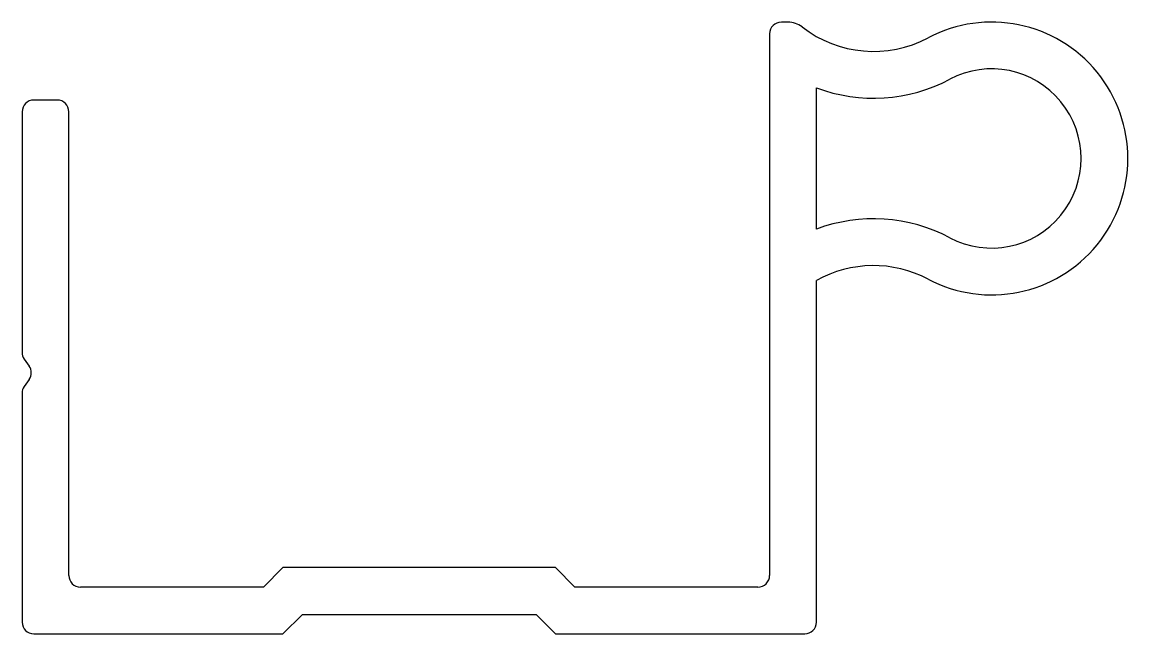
# Model space of a CAD drawing. Extents: x 1023.6 to 1052, y 593.5 to 609.2.
import ezdxf

# ---------------------------------------------------------------- set-up
doc = ezdxf.new("R2010")
doc.units = 0
doc.layers.get('0').update_dxf_attribs({"linetype": 'CONTINUOUS'})

msp = doc.modelspace()

# ---------------------------------------------------------------- linework, layer by layer
for p, q in [((1043.245, 609.16), (1043.078, 609.16)), ((1042.778, 608.86), (1042.778, 594.96)), ((1043.978, 603.846), (1043.978, 607.473)), ((1024.478, 607.16), (1023.878, 607.16)), ((1023.578, 606.86), (1023.578, 600.682)), ((1024.778, 594.96), (1024.778, 606.86)), ((1043.978, 593.76), (1043.978, 602.527)), ((1023.633, 600.51), (1023.758, 600.332)), ((1023.758, 599.988), (1023.633, 599.809)), ((1023.578, 599.637), (1023.578, 593.76)), ((1030.278, 595.16), (1029.778, 594.66)), ((1037.278, 595.16), (1030.278, 595.16)), ((1037.778, 594.66), (1037.278, 595.16)), ((1029.778, 594.66), (1025.078, 594.66)), ((1042.478, 594.66), (1037.778, 594.66)), ((1030.278, 593.46), (1030.778, 593.96)), ((1030.778, 593.96), (1036.778, 593.96)), ((1036.778, 593.96), (1037.278, 593.46)), ((1023.878, 593.46), (1030.278, 593.46)), ((1037.278, 593.46), (1043.678, 593.46))]:
    msp.add_line(p, q)
for centre, radius, start, end in [((1043.078, 608.86), 0.3, 90, 180), ((1043.245, 608.56), 0.6, 52.318, 90), ((1045.446, 611.409), 3, 232.318, 297.8128), ((1048.478, 605.66), 3.5, 242.1872, 117.8128), ((1048.478, 605.66), 2.3, 242.1872, 117.8128), ((1045.446, 611.409), 4.2, 249.5534, 297.8128), ((1023.878, 606.86), 0.3, 90, 180), ((1024.478, 606.86), 0.3, 0, 90), ((1045.446, 599.911), 4.2, 62.1872, 110.4466), ((1045.446, 599.911), 3, 62.1872, 119.2793), ((1023.878, 600.682), 0.3, 180, 215), ((1023.512, 600.16), 0.3, 325, 35), ((1023.878, 599.637), 0.3, 145, 180), ((1025.078, 594.96), 0.3, 180, 270), ((1042.478, 594.96), 0.3, 270, 0), ((1023.878, 593.76), 0.3, 180, 270), ((1043.678, 593.76), 0.3, 270, 0)]:
    msp.add_arc(centre, radius, start, end)

doc.saveas('drawing.dxf')
